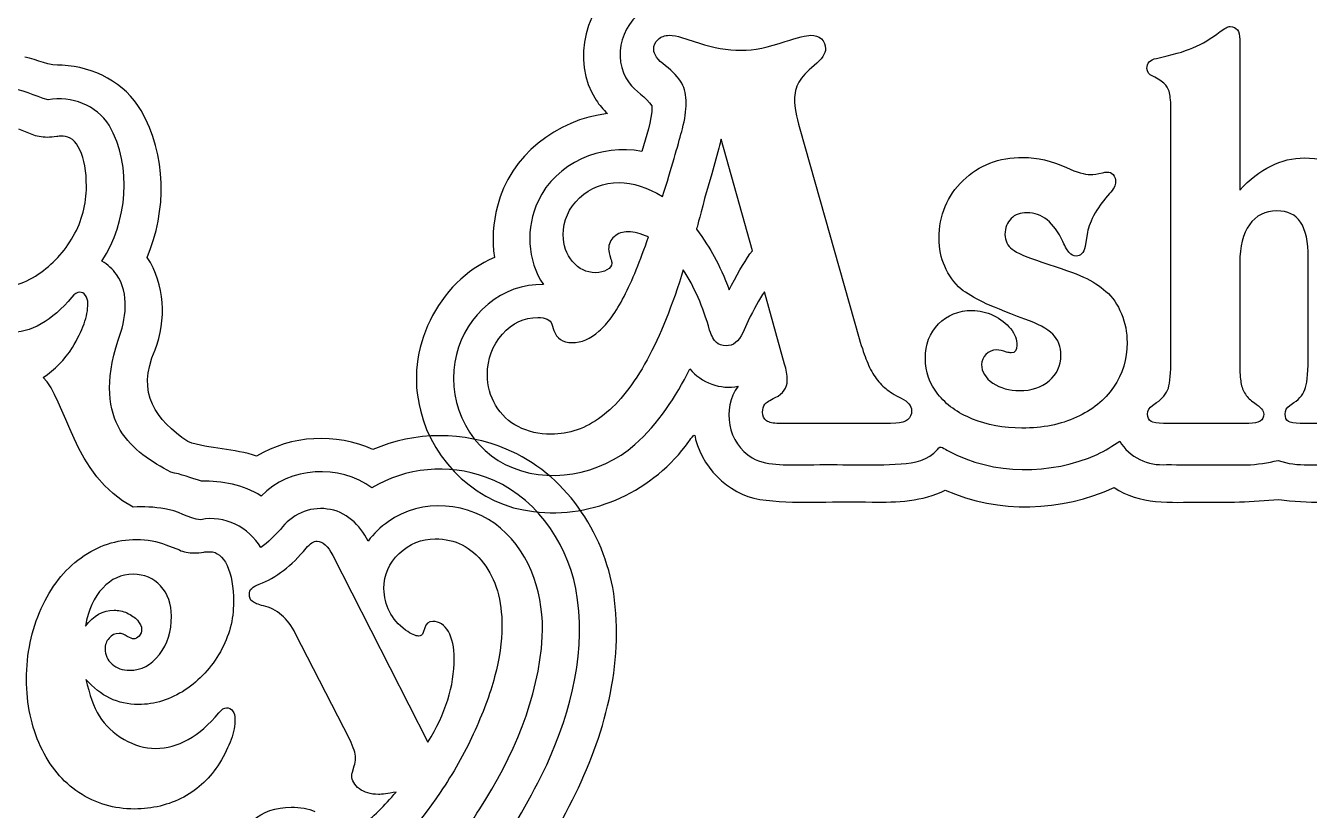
# Model space of a CAD drawing. Header units: millimetres. Extents: x -9 to 678, y 0 to 417.
# Drawn here: x 423.3 to 551.1, y 152.8 to 231 of the extents above; entities that cross this region are included whole.
import ezdxf

# ---------------------------------------------------------------- set-up
doc = ezdxf.new("R2010")
doc.units = ezdxf.units.MM
doc.layers.add('Ebene_1', color=7, linetype='CONTINUOUS')

msp = doc.modelspace()

# ---------------------------------------------------------------- linework, layer by layer
at = {"layer": 'Ebene_1', "color": 7}
for points in [[(488.55966, 229.82431), (490.33775, 229.24133)], [(544.14699, 229.62027), (544.14699, 214.6085)], [(537.29696, 197.76034), (537.29696, 198.60566), (537.29696, 222.15811)], [(423.91343, 220.159289), (422.57243, 220.684319)], [(500.33589, 220.70066), (506.25315, 199.82992)], [(492.26164, 218.77682), (491.56207, 216.24085), (490.86249, 213.76318)], [(495.61379, 208.57465), (492.49484, 219.68044)], [(486.66497, 213.96722), (486.83987, 214.49191)], [(528.98947, 210.41114), (528.75628, 208.98283)], [(544.14699, 207.35038), (544.14699, 197.96438), (544.14699, 197.3231)], [(550.96787, 198.34332), (550.96787, 207.87507)], [(488.73461, 206.67996), (488.55971, 206.09697)], [(493.31101, 204.66867), (493.5442, 205.13505)], [(498.82013, 197.294), (496.80885, 204.49383)], [(517.50474, 202.62833), (517.50474, 202.62823)], [(475.64667, 201.25823), (475.85072, 200.6461)], [(495.20565, 201.57892), (494.65182, 200.38381)], [(535.46057, 193.15479), (535.86865, 193.44628)], [(549.13148, 193.15479), (549.53957, 193.44628)], [(509.89678, 191.40584), (509.3721, 191.37674), (498.23715, 191.37674)], [(545.05061, 191.37669), (536.56823, 191.37669)], [(558.66323, 191.37669), (550.1517, 191.37669)], [(437.21909, 179.294699), (438.55995, 178.770019)], [(453.83406, 178.216179), (463.30751, 159.619079)], [(455.52476, 159.881419), (450.13218, 170.433379)], [(462.98687, 171.016359), (462.84113, 170.549979)], [(429.2614, 165.886229), (429.2614, 165.886129)], [(455.7871, 156.645869), (455.96199, 157.257999)]]:
    msp.add_lwpolyline(points, dxfattribs=at)
for points in [[(544.14699, 229.62027)], [(495.61379, 208.57465)], [(488.73456, 206.68001)], [(453.83411, 178.216179)], [(429.2031, 171.191259)]]:
    msp.add_lwpolyline(points, close=True, dxfattribs=at)
for points in [[(482.92753, 235.6841), (479.03854, 233.23514), (477.4703, 227.49725), (480.06119, 223.58209)], [(485.51158, 232.88329), (482.69769, 231.72367), (481.45237, 227.77124), (483.34737, 225.31114)], [(539.48314, 228.77495), (540.43534, 229.18303), (541.33896, 229.727143), (542.194, 230.40729)], [(542.194, 230.40729), (542.640953, 230.737643), (542.97131, 230.90282), (543.18507, 230.90282)], [(543.18507, 230.90282), (543.82635, 230.90282), (544.14699, 230.475303), (544.14699, 229.62027)], [(485.7905, 228.60006), (485.7905, 229.027573), (485.936247, 229.367643), (486.22774, 229.62027)], [(486.22774, 229.62027), (486.53866, 229.892323), (486.90788, 230.02835), (487.3354, 230.02835)], [(487.3354, 230.02835), (487.743487, 230.02835), (488.151573, 229.960337), (488.55966, 229.82431)], [(490.33775, 229.24133), (491.717477, 228.77495), (493.106917, 228.54176), (494.50607, 228.54176)], [(494.50607, 228.54176), (495.769197, 228.54176), (497.22665, 228.833247), (498.87843, 229.41622)], [(498.87843, 229.41622), (500.141557, 229.824307), (500.98688, 230.02835), (501.4144, 230.02835)], [(501.4144, 230.02835), (501.84192, 230.02835), (502.201427, 229.911753), (502.49292, 229.67856)], [(502.49292, 229.67856), (502.764973, 229.406507), (502.901, 229.076157), (502.901, 228.68751)], [(426.90152, 227.043879), (425.59927, 226.974179), (424.42329, 227.598009), (423.16737, 227.846819)], [(486.95646, 226.99686), (486.179153, 227.599273), (485.7905, 228.133673), (485.7905, 228.60006)], [(502.901, 228.68751), (502.901, 228.20169), (502.522063, 227.647857), (501.76419, 227.02601)], [(534.90673, 226.73452), (534.90673, 227.278633), (535.217653, 227.60899), (535.8395, 227.72559)], [(535.8395, 227.72559), (537.374687, 228.055943), (538.589233, 228.40573), (539.48314, 228.77495)], [(434.75451, 222.542609), (433.14287, 225.285509), (430.04023, 226.919389), (426.90152, 227.043879)], [(488.58881, 225.24791), (488.258457, 225.830897), (487.71434, 226.41388), (486.95646, 226.99686)], [(501.76419, 227.02601), (501.045183, 226.423597), (500.539933, 225.869763), (500.24844, 225.36451)], [(535.48971, 225.94749), (535.101057, 226.122383), (534.90673, 226.384727), (534.90673, 226.73452)], [(483.34737, 225.31114), (483.95025, 224.39512), (485.02455, 223.91887), (485.60924, 222.99294)], [(489.02605, 223.26578), (489.02605, 224.043087), (488.880303, 224.703797), (488.58881, 225.24791)], [(500.24844, 225.36451), (499.956947, 224.83983), (499.8112, 224.247133), (499.8112, 223.58642)], [(536.68483, 225.16047), (536.41277, 225.432523), (536.014397, 225.694863), (535.48971, 225.94749)], [(537.18036, 224.14025), (537.102627, 224.587203), (536.93745, 224.927277), (536.68483, 225.16047)], [(425.50983, 223.598619), (424.14564, 223.964279), (422.87872, 224.685899), (421.44186, 224.772189)], [(431.57561, 221.066469), (430.32824, 223.049629), (427.7877, 224.049859), (425.50983, 223.598619)], [(537.29696, 222.15811), (537.29696, 223.090883), (537.258093, 223.751597), (537.18036, 224.14025)], [(435.35096, 207.911239), (437.31827, 212.538059), (437.29814, 218.137949), (434.75451, 222.542609)], [(480.06119, 223.58209), (480.36562, 223.07641), (480.77925, 222.64925), (481.1912, 222.23098)], [(485.60924, 222.99294), (485.62734, 221.42702), (485.03015, 219.95011), (484.59535, 218.47332)], [(488.64711, 220.72981), (488.899737, 221.68201), (489.02605, 222.527333), (489.02605, 223.26578)], [(499.8112, 223.58642), (499.8112, 222.94514), (499.986097, 221.98322), (500.33589, 220.70066)], [(481.1912, 222.23098), (476.16032, 221.68635), (471.45595, 218.00506), (470.22819, 213.01412)], [(425.4291, 219.867829), (424.82669, 219.867829), (424.32152, 219.964929), (423.91343, 220.159289)], [(426.36186, 219.955129), (426.01207, 219.896829), (425.70115, 219.867829), (425.4291, 219.867829)], [(426.97371, 219.984629), (426.66278, 219.984629), (426.45902, 219.974629), (426.36186, 219.955129)], [(428.66456, 218.614689), (428.21761, 219.528029), (427.65385, 219.984629), (426.97371, 219.984629)], [(430.85369, 207.524149), (433.35489, 211.500759), (433.9317, 216.892909), (431.57561, 221.066469)], [(486.83987, 214.49191), (487.694903, 217.290217), (488.297317, 219.369517), (488.64711, 220.72981)], [(429.30586, 214.970989), (429.30586, 216.486729), (429.09208, 217.701349), (428.66456, 218.614689)], [(484.59535, 218.47332), (480.59628, 219.2457), (476.01009, 217.33088), (474.289, 213.52116)], [(492.49484, 219.68044), (492.436507, 219.447247), (492.358773, 219.14604), (492.26164, 218.77682)], [(516.60112, 215.57047), (518.155733, 217.105657), (520.147587, 217.87325), (522.57668, 217.87325)], [(522.57668, 217.87325), (523.995267, 217.87325), (525.433287, 217.533177), (526.89074, 216.85303)], [(544.14699, 214.6085), (546.109697, 216.7461), (548.25701, 217.8149), (550.58893, 217.8149)], [(550.58893, 217.8149), (551.92979, 217.8149), (553.16377, 217.513693), (554.29087, 216.91128)], [(526.89074, 216.85303), (527.920673, 216.386643), (528.7077, 216.15345), (529.25182, 216.15345)], [(529.25182, 216.15345), (529.582173, 216.15345), (529.99026, 216.21175), (530.47608, 216.32835)], [(530.47608, 216.32835), (530.650973, 216.386683), (530.796717, 216.41585), (530.91331, 216.41585)], [(530.91331, 216.41585), (531.165937, 216.41585), (531.379697, 216.3284), (531.55459, 216.1535)], [(531.55459, 216.1535), (531.71005, 215.93974), (531.78778, 215.696833), (531.78778, 215.42478)], [(427.99432, 210.015739), (428.86879, 211.570359), (429.30586, 213.222049), (429.30586, 214.970989)], [(478.41578, 213.85063), (479.48458, 214.86113), (480.79629, 215.36638), (482.35091, 215.36638)], [(482.35091, 215.36638), (483.711197, 215.36638), (485.149217, 214.899993), (486.66497, 213.96722)], [(514.21089, 209.79896), (514.21089, 212.111453), (515.007633, 214.03529), (516.60112, 215.57047)], [(531.78778, 215.42478), (531.78778, 215.09442), (531.583737, 214.705763), (531.17565, 214.25881)], [(474.289, 213.52116), (473.03726, 210.90802), (473.15155, 207.60393), (474.82024, 205.19609)], [(476.78344, 210.1487), (476.78344, 211.58672), (477.327553, 212.820697), (478.41578, 213.85063)], [(490.86249, 213.76318), (490.337803, 211.761613), (490.065743, 210.751113), (490.04631, 210.73168)], [(531.17565, 214.25881), (530.65097, 213.695263), (530.17487, 213.053987), (529.74735, 212.33498)], [(470.22819, 213.01412), (469.78648, 211.35636), (469.68563, 209.60898), (469.92753, 207.91066)], [(522.95562, 212.36412), (522.294907, 212.36412), (521.770223, 212.169793), (521.38157, 211.78114)], [(526.54095, 209.47837), (525.647043, 211.402203), (524.451933, 212.36412), (522.95562, 212.36412)], [(529.74735, 212.33498), (529.31983, 211.5771), (529.067203, 210.93582), (528.98947, 210.41114)], [(547.84892, 212.53892), (546.663527, 212.53892), (545.75019, 212.08225), (545.10891, 211.16891)], [(550.21, 211.43125), (549.704747, 212.169697), (548.91772, 212.53892), (547.84892, 212.53892)], [(521.38157, 211.78114), (520.973483, 211.373053), (520.76944, 210.84837), (520.76944, 210.20709)], [(545.10891, 211.16891), (544.46763, 210.27501), (544.14699, 209.002167), (544.14699, 207.35038)], [(550.96787, 207.87507), (550.96787, 209.46855), (550.715247, 210.653943), (550.21, 211.43125)], [(424.49634, 206.226309), (425.93436, 207.197939), (427.10042, 208.461119), (427.99432, 210.015739)], [(477.71621, 207.49613), (477.094363, 208.23457), (476.78344, 209.11876), (476.78344, 210.1487)], [(481.85542, 209.9738), (481.4862, 209.66288), (481.30159, 209.245077), (481.30159, 208.72039)], [(483.25458, 210.46934), (482.710467, 210.46934), (482.24408, 210.30416), (481.85542, 209.9738)], [(482.84649, 204.02739), (483.64323, 205.601437), (484.44969, 207.573857), (485.26587, 209.94465)], [(485.26587, 209.94465), (484.50799, 210.294443), (483.83756, 210.46934), (483.25458, 210.46934)], [(490.04631, 210.73168), (490.80419, 209.701747), (491.39689, 208.788407), (491.82441, 207.99166)], [(514.76473, 207.02979), (514.395503, 207.84597), (514.21089, 208.769027), (514.21089, 209.79896)], [(520.76944, 210.20709), (520.76944, 209.56581), (521.012347, 209.070277), (521.49816, 208.72049)], [(481.30159, 208.72039), (481.30159, 208.584363), (481.37932, 208.254007), (481.53478, 207.72932)], [(493.5442, 205.13505), (494.30208, 206.611937), (494.991943, 207.75847), (495.61379, 208.57465)], [(521.49816, 208.72049), (521.92568, 208.370703), (522.907033, 207.943183), (524.44222, 207.43793)], [(527.18223, 208.3707), (527.007337, 208.545593), (526.793577, 208.914817), (526.54095, 209.47837)], [(527.85266, 208.05006), (527.5806, 208.05006), (527.357123, 208.15694), (527.18223, 208.3707)], [(528.75628, 208.98283), (528.60082, 208.360983), (528.299613, 208.05006), (527.85266, 208.05006)], [(432.29908, 206.211559), (431.91425, 206.741289), (431.42125, 207.196709), (430.85369, 207.524149)], [(436.14979, 198.694449), (437.26959, 201.663149), (437.1555, 205.230539), (435.35096, 207.911239)], [(469.92753, 207.91066), (464.25909, 205.47975), (460.9518, 198.65421), (462.56816, 192.69777)], [(479.98983, 206.38846), (479.09593, 206.38846), (478.338057, 206.757683), (477.71621, 207.49613)], [(481.62218, 207.32124), (481.62218, 207.068613), (481.457003, 206.854853), (481.12665, 206.67996)], [(481.53478, 207.72932), (481.593047, 207.554427), (481.62218, 207.4184), (481.62218, 207.32124)], [(491.82441, 207.99166), (492.329657, 207.058893), (492.82519, 205.95123), (493.31101, 204.66867)], [(524.44222, 207.43793), (526.346627, 206.835517), (527.72635, 206.339983), (528.58139, 205.95133)], [(419.83254, 204.769029), (421.46489, 204.769029), (423.01945, 205.254669), (424.49634, 206.226309)], [(432.45721, 199.670879), (433.25019, 201.731039), (433.63068, 204.288829), (432.29908, 206.211559)], [(481.12665, 206.67996), (480.815723, 206.485627), (480.436783, 206.38846), (479.98983, 206.38846)], [(488.55971, 206.09697), (487.43261, 202.540783), (486.20835, 199.59673), (484.88693, 197.26481)], [(491.35797, 200.6753), (490.697257, 203.007227), (489.822787, 205.008797), (488.73456, 206.68001)], [(516.39707, 204.75617), (515.697497, 205.378017), (515.153383, 206.13589), (514.76473, 207.02979)], [(528.58139, 205.95133), (529.47529, 205.543243), (530.22345, 205.06714), (530.82587, 204.52302)], [(474.82024, 205.19609), (470.74414, 205.37463), (467.05069, 202.14268), (466.15203, 198.25698)], [(518.58325, 203.44446), (517.68935, 203.891413), (516.960623, 204.32865), (516.39707, 204.75617)], [(530.82587, 204.52302), (531.467143, 203.978907), (531.98211, 203.23075), (532.37077, 202.27855)], [(427.84859, 203.952539), (425.88588, 201.581759), (423.78709, 200.396169), (421.55233, 200.396169)], [(428.60617, 204.448119), (428.39241, 204.448119), (428.14008, 204.282899), (427.84859, 203.952539)], [(427.90647, 198.938899), (428.9364, 200.610109), (429.45159, 202.067549), (429.45159, 203.311239)], [(429.21853, 204.127729), (429.06307, 204.341489), (428.85879, 204.448119), (428.60617, 204.448119)], [(429.45159, 203.311239), (429.45159, 203.641599), (429.37399, 203.913969), (429.21853, 204.127729)], [(480.33967, 200.55865), (481.19471, 201.297097), (482.030317, 202.453343), (482.84649, 204.02739)], [(496.80885, 204.49383), (496.284163, 203.73595), (495.749763, 202.764313), (495.20565, 201.57892)], [(522.75157, 201.75381), (520.750003, 202.51169), (519.360563, 203.07524), (518.58325, 203.44446)], [(514.1526, 201.28748), (515.027067, 202.18138), (516.144447, 202.62833), (517.50474, 202.62833)], [(517.50474, 202.62823), (518.20432, 202.62823), (518.913613, 202.463053), (519.63262, 202.1327)], [(519.63262, 202.1327), (520.3322, 201.76348), (520.89575, 201.326243), (521.32327, 200.82099)], [(532.37077, 202.27855), (532.73999, 201.404077), (532.9246, 200.451873), (532.9246, 199.42194)], [(470.72048, 200.26716), (471.711547, 201.374827), (472.887227, 201.92866), (474.24752, 201.92866)], [(474.24752, 201.92866), (475.024827, 201.92866), (475.49121, 201.705183), (475.64667, 201.25823)], [(492.0284, 199.45104), (491.795207, 199.625933), (491.57173, 200.03402), (491.35797, 200.6753)], [(512.84089, 197.84789), (512.84089, 199.247043), (513.278127, 200.393573), (514.1526, 201.28748)], [(521.32327, 200.82099), (521.75079, 200.276877), (521.96455, 199.723047), (521.96455, 199.1595)], [(525.52073, 200.26721), (524.957183, 200.830757), (524.03413, 201.32629), (522.75157, 201.75381)], [(437.69358, 186.524389), (433.97187, 188.564246), (429.77556, 191.265963), (432.45721, 199.670879)], [(469.23388, 196.24459), (469.23388, 197.799203), (469.729413, 199.14006), (470.72048, 200.26716)], [(475.85072, 200.6461), (476.122773, 199.829927), (476.725187, 199.42184), (477.65796, 199.42184)], [(477.65796, 199.42184), (478.61016, 199.42184), (479.504063, 199.800777), (480.33967, 200.55865)], [(492.99032, 199.10125), (492.582233, 199.10125), (492.261593, 199.217847), (492.0284, 199.45104)], [(494.65182, 200.38381), (494.263167, 199.52877), (493.709333, 199.10125), (492.99032, 199.10125)], [(506.25315, 199.82992), (506.544637, 198.838853), (506.79726, 198.10041), (507.01102, 197.61459)], [(526.33691, 198.13933), (526.33691, 199.013803), (526.06485, 199.723097), (525.52073, 200.26721)], [(532.9246, 199.42194), (532.9246, 197.77016), (532.477647, 196.293273), (531.58374, 194.99128)], [(424.99553, 195.965949), (426.15624, 196.725809), (427.13448, 197.707009), (427.90647, 198.938899)], [(439.3964, 189.562029), (436.25593, 191.71866), (434.21292, 194.348504), (436.14979, 198.694449)], [(466.15203, 198.25698), (465.05689, 194.07383), (467.07519, 189.21836), (471.00755, 187.29951)], [(518.87475, 198.25592), (518.583257, 197.964433), (518.43751, 197.624363), (518.43751, 197.23571)], [(519.89496, 198.69316), (519.506307, 198.69316), (519.166237, 198.547413), (518.87475, 198.25592)], [(520.91518, 198.48912), (520.565393, 198.625147), (520.22532, 198.69316), (519.89496, 198.69316)], [(521.38157, 198.40162), (521.284403, 198.40162), (521.12894, 198.430787), (520.91518, 198.48912)], [(521.96455, 199.1595), (521.96455, 198.654247), (521.770223, 198.40162), (521.38157, 198.40162)], [(525.17095, 195.63251), (525.948257, 196.293223), (526.33691, 197.12883), (526.33691, 198.13933)], [(550.70553, 194.96203), (550.880423, 195.54501), (550.96787, 196.672107), (550.96787, 198.34332)], [(484.88693, 197.26481), (483.526637, 194.894017), (482.088617, 193.154787), (480.57287, 192.04712)], [(499.08248, 195.66166), (499.08248, 196.205773), (498.99503, 196.749887), (498.82013, 197.294)], [(507.01102, 197.61459), (507.244213, 196.992743), (507.516273, 196.458347), (507.8272, 196.0114)], [(514.0943, 194.2917), (513.258693, 195.321633), (512.84089, 196.50703), (512.84089, 197.84789)], [(518.43751, 197.23571), (518.43751, 196.516697), (518.816447, 195.904563), (519.57432, 195.39931)], [(537.03462, 194.90373), (537.209513, 195.467277), (537.29696, 196.41948), (537.29696, 197.76034)], [(544.14699, 197.3231), (544.14699, 196.46806), (544.185857, 195.846213), (544.26359, 195.45756)], [(433.95416, 183.041169), (428.00225, 186.09814), (427.23164, 193.872942), (424.99553, 195.965949)], [(470.05005, 193.18394), (469.505937, 194.07784), (469.23388, 195.098057), (469.23388, 196.24459)], [(483.91477, 189.26631), (486.24029, 191.35914), (488.01402, 194.00608), (489.38266, 196.80539)], [(489.38266, 196.80539), (490.52457, 195.41738), (492.45279, 194.72688), (494.2051, 195.07061)], [(497.88736, 193.94186), (498.684107, 194.349947), (499.08248, 194.923213), (499.08248, 195.66166)], [(507.8272, 196.0114), (508.13812, 195.545013), (508.497623, 195.156357), (508.90571, 194.84543)], [(522.22689, 194.64144), (523.412283, 194.64144), (524.393637, 194.971797), (525.17095, 195.63251)], [(494.2051, 195.07061), (492.53083, 192.87897), (493.18465, 189.35214), (495.57969, 187.95942)], [(508.90571, 194.84543), (509.255503, 194.553943), (509.760757, 194.233303), (510.42147, 193.88351)], [(517.53389, 191.81403), (516.057003, 192.416443), (514.910473, 193.242333), (514.0943, 194.2917)], [(519.57432, 195.39931), (520.312767, 194.894063), (521.196957, 194.64144), (522.22689, 194.64144)], [(531.58374, 194.99128), (530.689833, 193.689287), (529.455857, 192.6885), (527.88181, 191.98892)], [(535.86865, 193.44628), (536.432203, 193.834933), (536.82086, 194.32075), (537.03462, 194.90373)], [(544.26359, 195.45756), (544.341317, 195.010607), (544.48706, 194.621953), (544.70082, 194.2916)], [(544.70082, 194.2916), (544.91458, 193.961247), (545.215787, 193.669757), (545.60444, 193.41713)], [(549.53957, 193.44628), (550.141983, 193.854367), (550.530637, 194.359617), (550.70553, 194.96203)], [(472.29453, 191.05605), (471.38119, 191.522437), (470.63303, 192.231733), (470.05005, 193.18394)], [(496.63395, 192.51356), (496.63395, 192.82448), (496.711683, 193.08682), (496.86715, 193.30058)], [(496.86715, 193.30058), (496.983743, 193.45604), (497.323813, 193.6698), (497.88736, 193.94186)], [(510.42147, 193.88351), (511.121043, 193.533723), (511.47083, 193.125637), (511.47083, 192.65925)], [(534.96503, 192.30946), (534.96503, 192.659253), (535.13021, 192.94103), (535.46057, 193.15479)], [(545.60444, 193.41713), (546.226287, 193.009043), (546.53721, 192.63982), (546.53721, 192.30946)], [(548.6651, 192.30946), (548.6651, 192.678687), (548.82056, 192.960463), (549.13148, 193.15479)], [(462.56816, 192.69777), (463.79526, 187.46909), (468.428, 183.13919), (473.82614, 182.61083)], [(480.57287, 192.04712), (479.037683, 190.88116), (477.366467, 190.29818), (475.55922, 190.29818)], [(497.01289, 191.63908), (496.760263, 191.81398), (496.63395, 192.105473), (496.63395, 192.51356)], [(511.47083, 192.65925), (511.47083, 191.86251), (510.946147, 191.444707), (509.89678, 191.40584)], [(522.46008, 190.91041), (520.613973, 190.91041), (518.97191, 191.211617), (517.53389, 191.81403)], [(527.88181, 191.98892), (526.32719, 191.269913), (524.519947, 190.91041), (522.46008, 190.91041)], [(535.31482, 191.58074), (535.081627, 191.7362), (534.96503, 191.979107), (534.96503, 192.30946)], [(546.53721, 192.30946), (546.53721, 191.687613), (546.041677, 191.37669), (545.05061, 191.37669)], [(548.98574, 191.58074), (548.77198, 191.7362), (548.6651, 191.979107), (548.6651, 192.30946)], [(457.83339, 188.766709), (454.18007, 190.460029), (449.69288, 190.202119), (446.25526, 188.106559)], [(471.10144, 188.824209), (466.91797, 190.602559), (461.99776, 190.604799), (457.83339, 188.766709)], [(475.55922, 190.29818), (474.354393, 190.29818), (473.266163, 190.550803), (472.29453, 191.05605)], [(489.27675, 189.56461), (489.57042, 189.90221), (489.91849, 190.69411), (489.96181, 189.76432)], [(498.23715, 191.37674), (497.693037, 191.37674), (497.28495, 191.464187), (497.01289, 191.63908)], [(536.56823, 191.37669), (535.92695, 191.37669), (535.509147, 191.444707), (535.31482, 191.58074)], [(550.1517, 191.37669), (549.56872, 191.37669), (549.180067, 191.444707), (548.98574, 191.58074)], [(446.25526, 188.106559), (444.02616, 188.907369), (441.58771, 188.765969), (439.3964, 189.562029)], [(471.00755, 187.29951), (475.18121, 185.17981), (480.46771, 186.23711), (483.91477, 189.26631)], [(473.82614, 182.61083), (479.7483, 181.79983), (485.85721, 184.72854), (489.27675, 189.56461)], [(489.96181, 189.76432), (490.84275, 186.62105), (493.64697, 183.95706), (496.98005, 183.73894)], [(514.06125, 188.76559), (514.33095, 189.3342), (514.73778, 188.78739), (515.12475, 188.63226)], [(529.95899, 188.29171), (530.74191, 188.64121), (531.52803, 189.19312), (532.20278, 189.60016)], [(532.20278, 189.60016), (533.11372, 187.97492), (535.03082, 187.1404), (536.84901, 187.27472)], [(481.80409, 174.452309), (480.83994, 180.570559), (476.92149, 186.405829), (471.10144, 188.824209)], [(495.57969, 187.95942), (497.28455, 187.03102), (499.29825, 187.31513), (501.16333, 187.24628)], [(510.42737, 187.33828), (511.75034, 187.42508), (513.14245, 187.73325), (514.06125, 188.76559)], [(515.12475, 188.63226), (519.6545, 186.21356), (525.30307, 186.23133), (529.95899, 188.29171)], [(457.73835, 184.946199), (454.50652, 187.335729), (449.52425, 187.069629), (446.70491, 184.147279)], [(469.03017, 186.034499), (465.36141, 187.398809), (461.05318, 186.988739), (457.73835, 184.946199)], [(501.16333, 187.24628), (504.25065, 187.35034), (507.34492, 187.11635), (510.42737, 187.33828)], [(536.84901, 187.27472), (539.51, 187.24062), (542.17223, 187.26422), (544.83302, 187.25762)], [(544.83302, 187.25762), (545.89069, 187.25262), (546.95793, 187.47593), (547.96306, 187.69532)], [(547.96306, 187.69532), (549.8901, 186.97773), (551.99296, 187.37259), (554.00093, 187.25865)], [(440.75127, 185.619019), (439.74457, 185.959869), (438.73595, 186.307229), (437.69358, 186.524389)], [(446.70491, 184.147279), (444.94352, 185.276409), (442.80716, 185.660599), (440.75127, 185.619019)], [(478.03892, 174.933369), (477.05209, 179.763709), (473.79806, 184.366239), (469.03017, 186.034499)], [(507.54315, 183.53332), (510.00392, 183.52282), (512.57893, 183.59752), (514.82402, 184.72512)], [(514.82402, 184.72512), (520.11239, 182.3752), (526.40055, 182.58026), (531.6287, 184.99465)], [(531.6287, 184.99465), (534.13162, 183.26908), (537.30996, 183.51592), (540.19705, 183.54357)], [(437.09919, 182.854619), (436.05951, 183.064419), (435.00332, 183.103519), (433.95416, 183.041169)], [(440.7124, 181.790599), (439.44182, 181.876699), (438.37777, 182.753799), (437.09919, 182.854619)], [(453.27908, 182.852549), (451.50123, 183.112889), (449.66112, 182.270949), (448.6344, 180.810299)], [(457.3455, 179.658939), (456.56167, 181.261319), (455.11938, 182.654559), (453.27908, 182.852549)], [(470.54986, 180.935869), (467.49377, 183.553399), (462.66081, 183.972539), (459.35054, 181.588539)], [(496.98005, 183.73894), (500.48437, 183.28283), (504.0245, 183.71324), (507.54315, 183.53332)], [(540.19705, 183.54357), (542.80815, 183.50557), (545.43077, 183.53957), (548.02451, 183.81407)], [(548.02451, 183.81407), (550.91768, 183.36638), (553.85558, 183.6024), (556.77007, 183.54122)], [(446.67793, 179.016609), (445.48132, 181.016319), (443.03707, 182.284269), (440.7124, 181.790599)], [(459.35054, 181.588539), (458.589, 181.052549), (457.91322, 180.396559), (457.3455, 179.658939)], [(448.6344, 180.810299), (448.01898, 180.174879), (447.40589, 179.525519), (446.67793, 179.016609)], [(474.70103, 170.122059), (474.88191, 174.071409), (473.6541, 178.319209), (470.54986, 180.935869)], [(428.76586, 177.982989), (430.456507, 179.207249), (432.302617, 179.819379), (434.30419, 179.819379)], [(434.30419, 179.819379), (435.372983, 179.819379), (436.344617, 179.644486), (437.21909, 179.294699)], [(446.51769, 175.359569), (448.18891, 176.000849), (449.74353, 177.195962), (451.18155, 178.944909)], [(451.18155, 178.944909), (451.570203, 179.411296), (451.939423, 179.644489), (452.28921, 179.644489)], [(452.28921, 179.644489), (452.83333, 179.644489), (453.348297, 179.168386), (453.83411, 178.216179)], [(460.4509, 178.420229), (461.4614, 179.391862), (462.656513, 179.877679), (464.03624, 179.877679)], [(464.03624, 179.877679), (466.018373, 179.877679), (467.62157, 179.071222), (468.84583, 177.458309)], [(424.80159, 172.940199), (425.773223, 175.097232), (427.094647, 176.778162), (428.76586, 177.982989)], [(438.55995, 178.770019), (438.968037, 178.575686), (439.473287, 178.478519), (440.0757, 178.478519)], [(440.0757, 178.478519), (440.34776, 178.478519), (440.658683, 178.507686), (441.00847, 178.566019)], [(441.00847, 178.566019), (441.105637, 178.585486), (441.30968, 178.595219), (441.6206, 178.595219)], [(441.6206, 178.595219), (442.300747, 178.595219), (442.864297, 178.138549), (443.31125, 177.225209)], [(458.93515, 174.922339), (458.93515, 176.302059), (459.4404, 177.468022), (460.4509, 178.420229)], [(443.31125, 177.225209), (443.73877, 176.311876), (443.95253, 175.097332), (443.95253, 173.581579)], [(468.84583, 177.458309), (470.070097, 175.864822), (470.68223, 173.766089), (470.68223, 171.162109)], [(433.9544, 176.350639), (432.788433, 176.350639), (431.77793, 175.893972), (430.92289, 174.980639)], [(436.69441, 175.184679), (435.975397, 175.961986), (435.06206, 176.350639), (433.9544, 176.350639)], [(437.77293, 172.182329), (437.77293, 173.406589), (437.413423, 174.407372), (436.69441, 175.184679)], [(445.75982, 174.951489), (445.91528, 175.106949), (446.167903, 175.242976), (446.51769, 175.359569)], [(430.92289, 174.980639), (430.06785, 174.067299), (429.494587, 172.804172), (429.2031, 171.191259)], [(445.52663, 174.339359), (445.52663, 174.591979), (445.60436, 174.796022), (445.75982, 174.951489)], [(445.81812, 173.668929), (445.623793, 173.804956), (445.52663, 174.028432), (445.52663, 174.339359)], [(461.09218, 170.783169), (459.65416, 171.871402), (458.93515, 173.251126), (458.93515, 174.922339)], [(475.13522, 157.379919), (477.61822, 162.817209), (479.15789, 168.960199), (478.03892, 174.933369)], [(477.72037, 153.90179), (480.88875, 160.195139), (482.85748, 167.381769), (481.80409, 174.452309)], [(423.34413, 165.886129), (423.34413, 168.431809), (423.82995, 170.783166), (424.80159, 172.940199)], [(429.2031, 171.191259), (429.99984, 172.240626), (430.952043, 172.765309), (432.05971, 172.765309)], [(432.05971, 172.765309), (432.48723, 172.765309), (432.91475, 172.677862), (433.34227, 172.502969)], [(443.95253, 173.581579), (443.95253, 171.832632), (443.515293, 170.180852), (442.64082, 168.626239)], [(446.92578, 173.202539), (446.4011, 173.338572), (446.03188, 173.494036), (445.81812, 173.668929)], [(450.13218, 170.433379), (449.33544, 171.987999), (448.26664, 172.911052), (446.92578, 173.202539)], [(433.34227, 172.502969), (433.789223, 172.289209), (434.13901, 172.046299), (434.39163, 171.774239)], [(434.39163, 171.774239), (434.66369, 171.443879), (434.79972, 171.142672), (434.79972, 170.870619)], [(436.57781, 168.363799), (437.374557, 169.393732), (437.77293, 170.666576), (437.77293, 172.182329)], [(463.80304, 171.657639), (463.375527, 171.657639), (463.10347, 171.443879), (462.98687, 171.016359)], [(465.34795, 170.637419), (464.95929, 171.317566), (464.44432, 171.657639), (463.80304, 171.657639)], [(432.55524, 170.462529), (432.147153, 170.462529), (431.816797, 170.307066), (431.56417, 169.996139)], [(433.37142, 170.171039), (433.09936, 170.365366), (432.8273, 170.462529), (432.55524, 170.462529)], [(433.98355, 169.908699), (433.905817, 169.908699), (433.701773, 169.996146), (433.37142, 170.171039)], [(434.56653, 170.200189), (434.391637, 170.005862), (434.19731, 169.908699), (433.98355, 169.908699)], [(434.79972, 170.870619), (434.79972, 170.617992), (434.72199, 170.394516), (434.56653, 170.200189)], [(462.37474, 170.200189), (462.083247, 170.200189), (461.655727, 170.394516), (461.09218, 170.783169)], [(462.84113, 170.549979), (462.782863, 170.316786), (462.6274, 170.200189), (462.37474, 170.200189)], [(465.93093, 167.955709), (465.93093, 169.063376), (465.736603, 169.957279), (465.34795, 170.637419)], [(468.48332, 152.98822), (471.76288, 158.139229), (474.33332, 163.957829), (474.70103, 170.122059)], [(470.68223, 171.162109), (470.68223, 169.626922), (470.43932, 167.955709), (469.9535, 166.148469)], [(431.56417, 169.996139), (431.292117, 169.665786), (431.15609, 169.306282), (431.15609, 168.917629)], [(431.15609, 168.917629), (431.15609, 168.315216), (431.38928, 167.809966), (431.85566, 167.401879)], [(433.60461, 166.789749), (434.77057, 166.789749), (435.761637, 167.314432), (436.57781, 168.363799)], [(442.64082, 168.626239), (441.746913, 167.071619), (440.58095, 165.808492), (439.14293, 164.836859)], [(463.30751, 159.619079), (465.056457, 162.456252), (465.93093, 165.235129), (465.93093, 167.955709)], [(431.85566, 167.401879), (432.322047, 166.993792), (432.90503, 166.789749), (433.60461, 166.789749)], [(424.74329, 159.210989), (423.810517, 161.193122), (423.34413, 163.418169), (423.34413, 165.886129)], [(434.47908, 163.379409), (432.438647, 163.379409), (430.69942, 164.215016), (429.2614, 165.886229)], [(429.2614, 165.886129), (429.591753, 164.350942), (430.028987, 163.136396), (430.5731, 162.242489)], [(469.9535, 166.148469), (469.487113, 164.399522), (468.77782, 162.495116), (467.82562, 160.435249)], [(439.14293, 164.836859), (437.666043, 163.865226), (436.111427, 163.379409), (434.47908, 163.379409)], [(436.19888, 159.006939), (438.43364, 159.006939), (440.532373, 160.192336), (442.49508, 162.563129)], [(442.49508, 162.563129), (442.786567, 162.893489), (443.03919, 163.058669), (443.25295, 163.058669)], [(443.25295, 163.058669), (443.505577, 163.058669), (443.70962, 162.951789), (443.86508, 162.738029)], [(443.86508, 162.738029), (444.02054, 162.524269), (444.09827, 162.252209), (444.09827, 161.921849)], [(430.5731, 162.242489), (431.17552, 161.290289), (432.001413, 160.512982), (433.05078, 159.910569)], [(444.09827, 161.921849), (444.09827, 160.678156), (443.583303, 159.220702), (442.55337, 157.549489)], [(433.05078, 159.910569), (434.06128, 159.308149), (435.110647, 159.006939), (436.19888, 159.006939)], [(456.10774, 158.074169), (456.10774, 158.501689), (455.913413, 159.104106), (455.52476, 159.881419)], [(467.82562, 160.435249), (466.931713, 158.491976), (465.833763, 156.548702), (464.53177, 154.605429)], [(428.56182, 154.605429), (426.929473, 155.693662), (425.65663, 157.228849), (424.74329, 159.210989)], [(442.55337, 157.549489), (441.640037, 156.092036), (440.454643, 154.964939), (438.99719, 154.1682)], [(455.96199, 157.257999), (456.059157, 157.491192), (456.10774, 157.763249), (456.10774, 158.074169)], [(462.08847, 140.45072), (467.94859, 144.70833), (472.05994, 150.91621), (475.13522, 157.379919)], [(455.7288, 156.296079), (455.7288, 156.412679), (455.748233, 156.529276), (455.7871, 156.645869)], [(456.48668, 154.984369), (455.981427, 155.373022), (455.7288, 155.810259), (455.7288, 156.296079)], [(458.38137, 154.43054), (457.604057, 154.43054), (456.972493, 154.61515), (456.48668, 154.984369)], [(456.63242, 151.28244), (457.837253, 152.156913), (459.003217, 153.28401), (460.13031, 154.663729)], [(460.13031, 154.663729), (459.314137, 154.50827), (458.731157, 154.43054), (458.38137, 154.43054)], [(434.10014, 152.97309), (432.059707, 152.97309), (430.2136, 153.517203), (428.56182, 154.605429)], [(438.99719, 154.1682), (437.50087, 153.37146), (435.86852, 152.97309), (434.10014, 152.97309)], [(464.53177, 154.605429), (462.258143, 151.224143), (459.89707, 148.64931), (457.44855, 146.88093)], [(462.81581, 136.132), (469.44764, 140.37944), (474.20117, 146.96888), (477.72037, 153.90179)], [(445.84722, 151.80712), (446.85772, 152.701027), (448.140277, 153.14798), (449.69489, 153.14798)], [(449.69489, 153.14798), (450.60823, 153.14798), (451.395257, 153.01195), (452.05597, 152.73989)], [(456.28665, 141.37033), (461.54258, 143.71021), (465.43195, 148.2411), (468.48332, 152.98822)]]:
    msp.add_open_spline(points, degree=3, dxfattribs=at)

doc.saveas('drawing.dxf')
